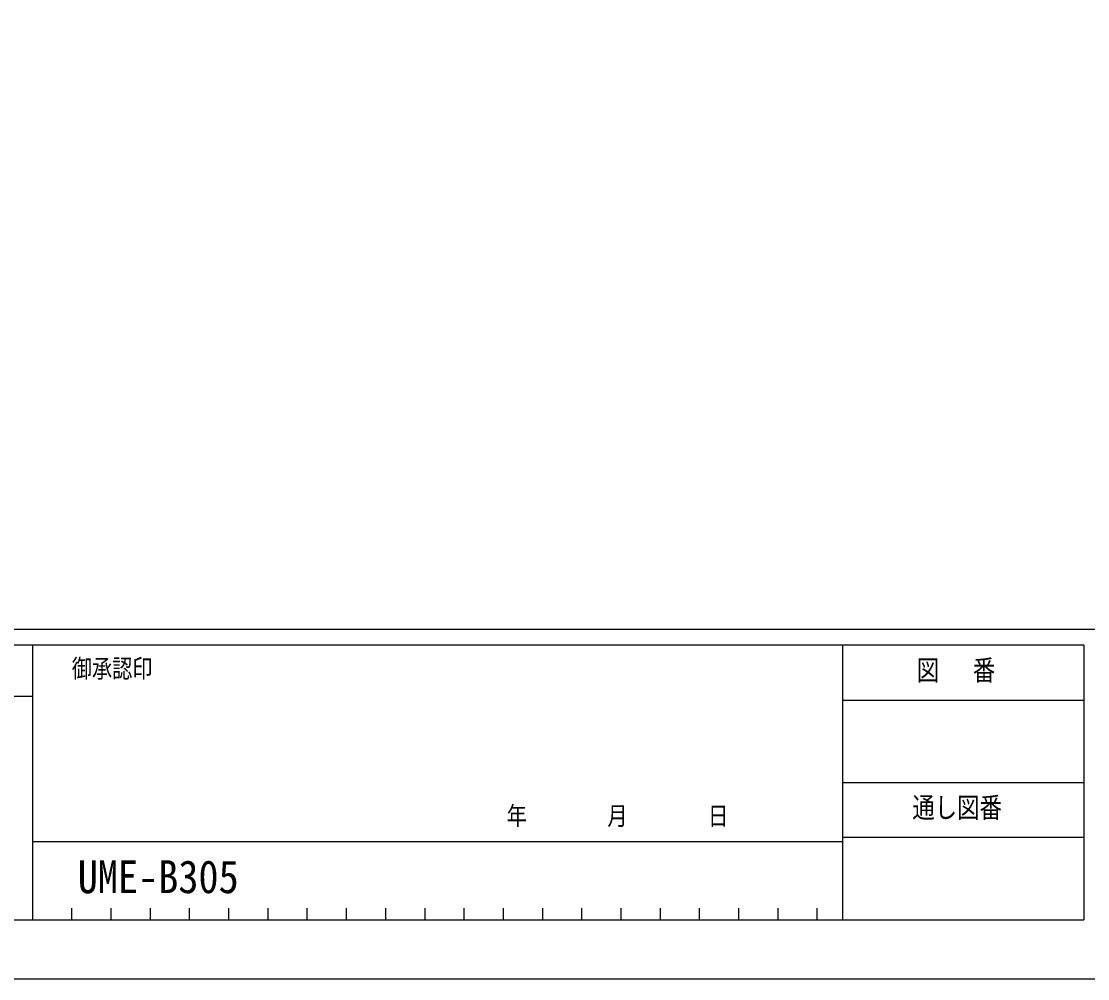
# Model space of a CAD drawing. Units: millimetres on the paper. Extents: x -297 to 297, y -210 to 210.
# Drawn here: x 149.3 to 244.5, y -210 to -124.6 of the extents above; entities that cross this region are included whole.
import ezdxf
from ezdxf.enums import TextEntityAlignment as Align

# ---------------------------------------------------------------- set-up
doc = ezdxf.new("R2010")
doc.units = ezdxf.units.MM
doc.layers.add('0-1_USER1', color=3, linetype='Continuous')
doc.layers.add('0-4_YKK_ZWAK', color=7, linetype='Continuous')
doc.styles.add('ＭＳ ゴシック', font='')
doc.styles.get('ＭＳ ゴシック').set_extended_font_data('MS Gothic')

msp = doc.modelspace()

# ---------------------------------------------------------------- linework, layer by layer
at = {"layer": '0-4_YKK_ZWAK'}
for p, q in [((270.001, -178.85), (-275.999, -178.85)), ((150.301, -180.25), (136.301, -180.25)), ((222.576, -180.25), (150.301, -180.25)), ((150.301, -180.25), (150.301, -204.75)), ((222.576, -180.25), (222.576, -204.75)), ((244.101, -180.25), (222.576, -180.25)), ((244.101, -180.25), (244.101, -204.75)), ((136.301, -184.8), (150.301, -184.8)), ((222.576, -185.15), (244.101, -185.15)), ((222.576, -192.5), (244.101, -192.5)), ((150.301, -197.75), (222.576, -197.75)), ((244.101, -197.4), (222.576, -197.4)), ((153.801, -203.7), (153.801, -204.75)), ((157.301, -203.7), (157.301, -204.75)), ((160.801, -203.7), (160.801, -204.75)), ((164.301, -203.7), (164.301, -204.75)), ((167.801, -203.7), (167.801, -204.75)), ((171.301, -203.7), (171.301, -204.75)), ((174.801, -203.7), (174.801, -204.75)), ((178.301, -203.7), (178.301, -204.75)), ((181.801, -203.7), (181.801, -204.75)), ((185.301, -203.7), (185.301, -204.75)), ((188.801, -203.7), (188.801, -204.75)), ((192.301, -203.7), (192.301, -204.75)), ((195.801, -203.7), (195.801, -204.75)), ((199.301, -203.7), (199.301, -204.75)), ((202.801, -203.7), (202.801, -204.75)), ((206.301, -203.7), (206.301, -204.75)), ((209.801, -203.7), (209.801, -204.75)), ((213.301, -203.7), (213.301, -204.75)), ((216.801, -203.7), (216.801, -204.75)), ((220.301, -203.7), (220.301, -204.75)), ((136.301, -204.75), (150.301, -204.75)), ((150.301, -204.75), (222.576, -204.75)), ((222.576, -204.75), (244.101, -204.75))]:
    msp.add_line(p, q, dxfattribs=at)
msp.add_lwpolyline([(-297, -210), (297, -210), (297, 210), (-297, 210)], close=True, dxfattribs=at)

# ---------------------------------------------------------------- texts
at = {"layer": '0-1_USER1', "style": 'ＭＳ ゴシック', "width": 0.9}
msp.add_text('UME-B305', height=2.933, dxfattribs=at).set_placement((154.346, -203.251), align=Align.BOTTOM_LEFT)
at = {"layer": '0-4_YKK_ZWAK', "style": 'ＭＳ ゴシック', "width": 0.8}
for s, height, p in [('御承認印', 1.65, (153.818, -183.65)), ('図\u3000 番', 1.833, (229.206, -183.95)), ('通し図番', 1.833, (228.806, -196.2)), ('年        月        日', 1.65, (192.615, -196.797))]:
    msp.add_text(s, height=height, dxfattribs=at).set_placement(p, align=Align.BOTTOM_LEFT)

doc.saveas('drawing.dxf')
